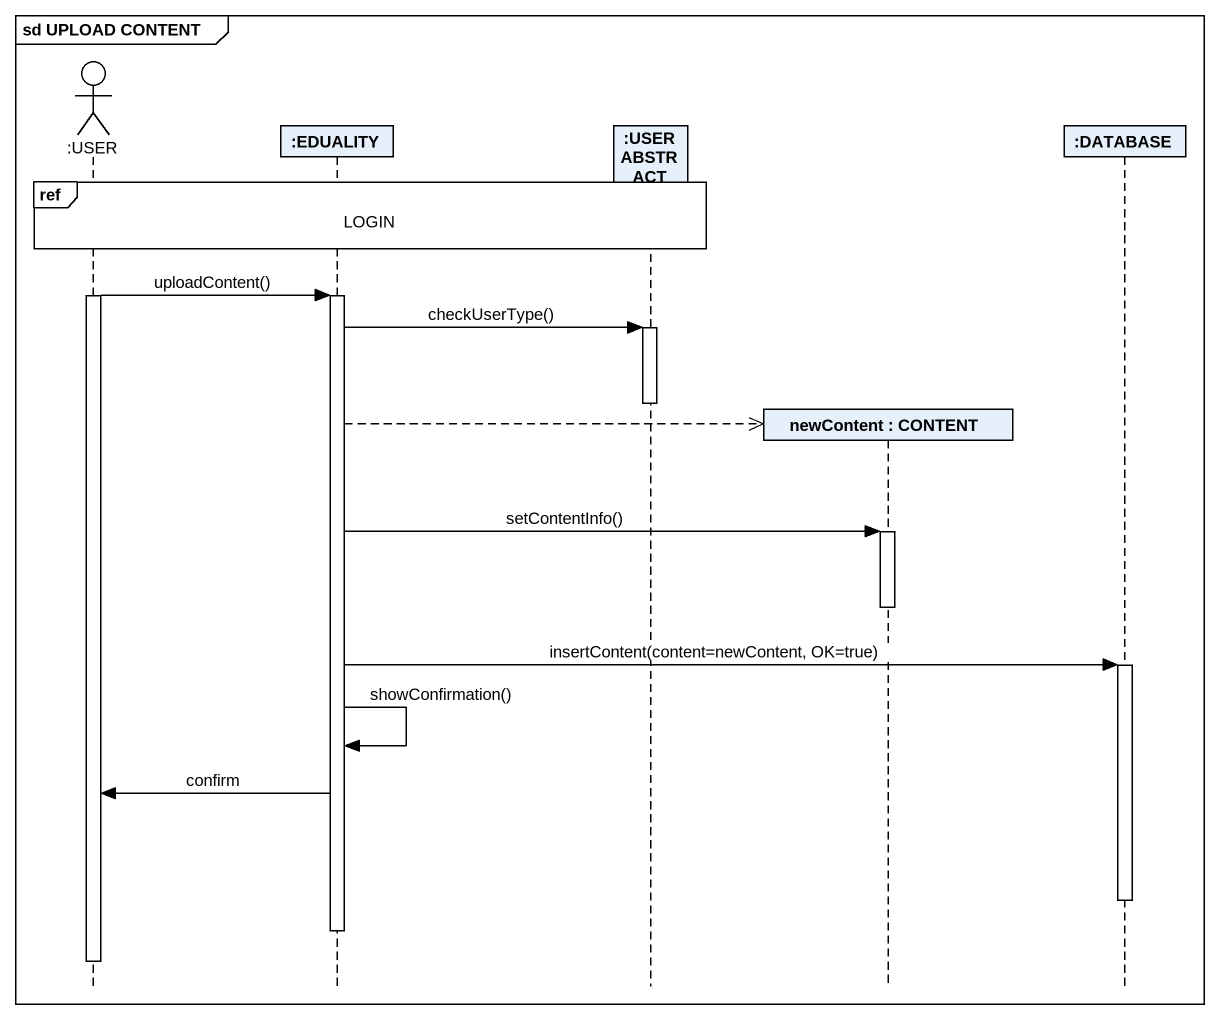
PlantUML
@startuml
mainframe sd UPLOAD CONTENT
hide footbox
actor ":USER" as USER
participant ":EDUALITY" as EDUALITY
participant ":USER ABSTRACT" as USER_ABSTRACT
participant "newContent : CONTENT" as newContent
participant ":DATABASE" as DATABASE_

ref over USER, EDUALITY, USER_ABSTRACT : LOGIN
activate USER
USER -> EDUALITY : uploadContent()
activate EDUALITY
EDUALITY -> USER_ABSTRACT : checkUserType()
activate USER_ABSTRACT
deactivate USER_ABSTRACT
EDUALITY -->> newContent **
EDUALITY -> newContent : setContentInfo()
activate newContent
deactivate newContent
EDUALITY -> DATABASE_ : insertContent(content=newContent, OK=true)
activate DATABASE_
EDUALITY -> EDUALITY : showConfirmation()
EDUALITY -> USER : confirm
deactivate DATABASE_
deactivate EDUALITY
deactivate USER
@enduml
